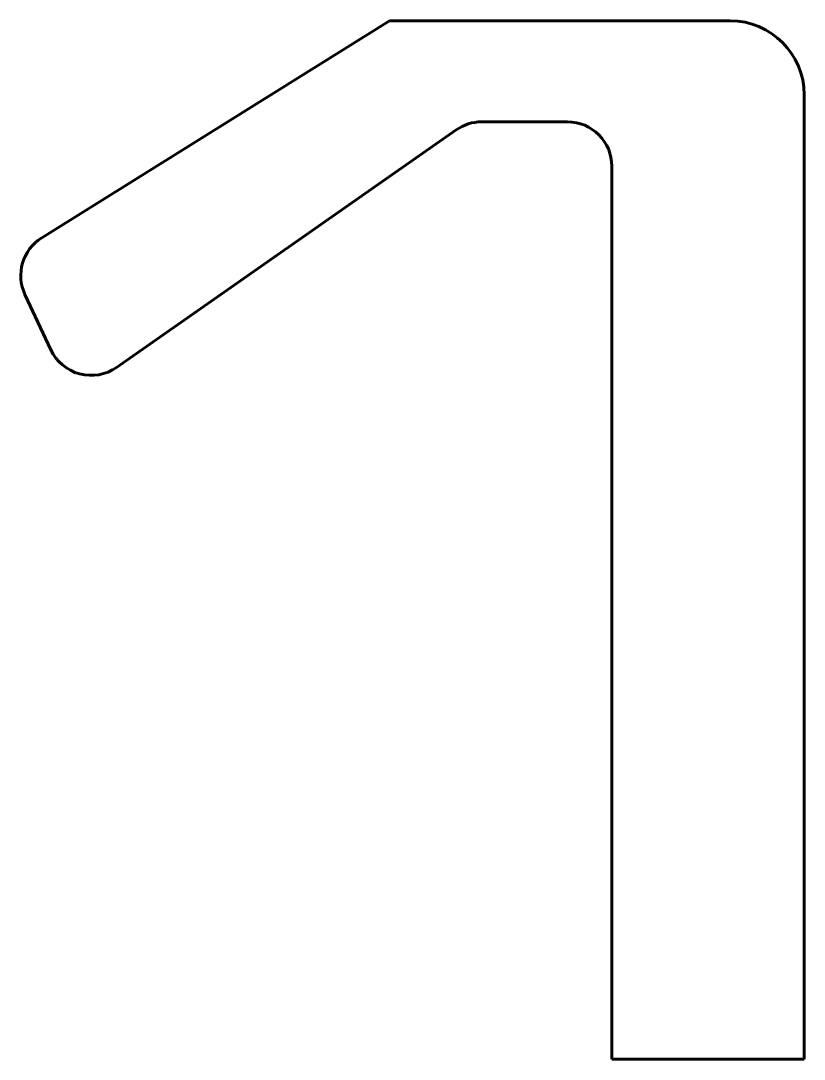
# Model space of a CAD drawing. Header units: millimetres. Extents: x -10.3 to 0.3, y 98.2 to 112.2.
import ezdxf

# ---------------------------------------------------------------- set-up
doc = ezdxf.new("R2010")
doc.units = ezdxf.units.MM
doc.linetypes.add('K5LT_BASIC', pattern=[0])

msp = doc.modelspace()

# ---------------------------------------------------------------- linework, layer by layer
at = {"color": 150, "linetype": 'K5LT_BASIC', "lineweight": 60, "true_color": 0x0080ff}
for p, q in [((-5.282, 112.169), (-9.975, 109.24)), ((-5.282, 112.169), (-0.685, 112.169)), ((0.315, 111.169), (0.315, 98.162)), ((-4.038, 110.806), (-2.881, 110.806)), ((-8.965, 107.494), (-4.382, 110.698)), ((-2.281, 110.206), (-2.281, 98.162)), ((-10.201, 108.477), (-9.852, 107.732)), ((0.315, 98.162), (-2.281, 98.162))]:
    msp.add_line(p, q, dxfattribs=at)
for centre, radius, start, end in [((-0.685, 111.169), 1, 0, 90), ((-4.038, 110.206), 0.6, 90, 124.9526), ((-2.881, 110.206), 0.6, 0, 90), ((-9.658, 108.731), 0.6, 121.9638, 205.0921), ((-9.309, 107.986), 0.6, 205.0921, 304.9526)]:
    msp.add_arc(centre, radius, start, end, dxfattribs=at)

doc.saveas('drawing.dxf')
